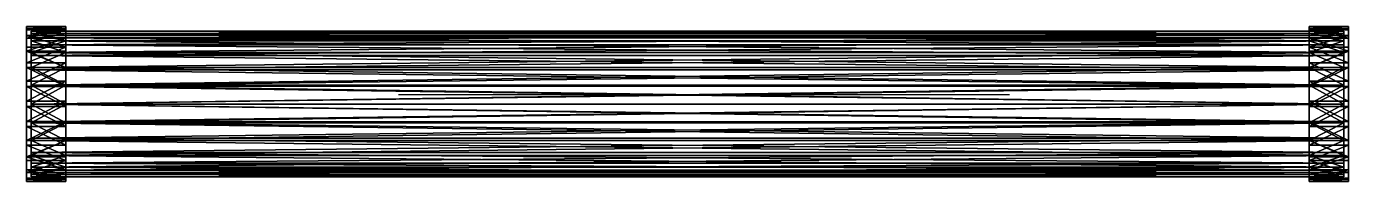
# Model space of a CAD drawing. Extents: x -725 to 725, y -125 to 45.
import ezdxf

# ---------------------------------------------------------------- set-up
doc = ezdxf.new("R2010")
doc.units = 0
doc.header["$MEASUREMENT"] = 0
doc.layers.get('0').update_dxf_attribs({"color": 13, "linetype": 'CONTINUOUS'})

# ---------------------------------------------------------------- blocks, each defined once
blk = doc.blocks.new('PVC_CAP_150MM')
for p, q in [((38, 90.2, 14.9), (-5, 90.2, 14.9)), ((38, 88.1, -7.2), (-5, 88.1, -7.2)), ((38, 86.5, 36.8), (-5, 86.5, 36.8)), ((38, 80.3, -28), (-5, 80.3, -28)), ((38, 77.3, 56.9), (-5, 77.3, 56.9)), ((38, 85.2, 11.9), (0, 85.2, 11.9)), ((38, 82.5, 32.6), (0, 82.5, 32.6)), ((38, 82.5, -8.8), (0, 82.5, -8.8)), ((38, 74.5, -28.1), (0, 74.5, -28.1)), ((38, 74.5, 51.9), (0, 74.5, 51.9)), ((38, 67.4, -46.1), (-5, 67.4, -46.1)), ((38, 63.2, 74.1), (-5, 63.2, 74.1)), ((38, 61.8, 68.5), (0, 61.8, 68.5)), ((38, 61.8, -44.7), (0, 61.8, -44.7)), ((38, 50.3, -60.2), (-5, 50.3, -60.2)), ((38, 45.2, 87), (-5, 45.2, 87)), ((38, 45.2, 81.2), (0, 45.2, 81.2)), ((38, 45.2, -57.4), (0, 45.2, -57.4)), ((38, 30.1, -69.4), (-5, 30.1, -69.4)), ((38, 24.4, 94.7), (-5, 24.4, 94.7)), ((38, 25.9, -65.4), (0, 25.9, -65.4)), ((38, 25.9, 89.2), (0, 25.9, 89.2)), ((38, 8.2, -73), (-5, 8.2, -73)), ((38, 2.3, 96.9), (-5, 2.3, 96.9)), ((38, 5.2, -68.1), (0, 5.2, -68.1)), ((38, 5.2, 91.9), (0, 5.2, 91.9)), ((38, -13.9, -70.9), (-5, -13.9, -70.9)), ((38, -19.6, 93.2), (-5, -19.6, 93.2)), ((38, -15.5, -65.4), (0, -15.5, -65.4)), ((38, -15.5, 89.2), (0, -15.5, 89.2)), ((38, -34.7, -63.1), (-5, -34.7, -63.1)), ((38, -39.8, 84), (-5, -39.8, 84)), ((38, -34.8, 81.2), (0, -34.8, 81.2)), ((38, -34.8, -57.4), (0, -34.8, -57.4)), ((38, -52.7, -50.3), (-5, -52.7, -50.3)), ((38, -56.9, 69.9), (-5, -56.9, 69.9)), ((38, -51.3, -44.7), (0, -51.3, -44.7)), ((38, -51.3, 68.5), (0, -51.3, 68.5)), ((38, -66.8, -33.1), (-5, -66.8, -33.1)), ((38, -69.8, 51.8), (-5, -69.8, 51.8)), ((38, -64, 51.9), (0, -64, 51.9)), ((38, -64, -28.1), (0, -64, -28.1)), ((38, -72, 32.6), (0, -72, 32.6)), ((38, -72, -8.8), (0, -72, -8.8)), ((38, -76, -12.9), (-5, -76, -12.9)), ((38, -77.6, 31), (-5, -77.6, 31)), ((38, -79.7, 8.9), (-5, -79.7, 8.9)), ((38, -74.8, 11.9), (0, -74.8, 11.9))]:
    blk.add_line(p, q)
at = {"extrusion": (-1, 0, 0)}
for centre, radius in [((-5.2, 11.9, 5), 85), ((-5.2, 11.9, -38), 85), ((-5.2, 11.9), 80), ((-5.2, 11.9, -38), 80)]:
    blk.add_circle(centre, radius, dxfattribs=at)
mesh = blk.add_polyface()
corners = [(-5, 90.2, 14.9), (38, 88.1, -7.2), (-5, 88.1, -7.2), (38, 90.2, 14.9)]
mesh.append_faces([[corners[k] for k in face] for face in [(0, 1, 2), (1, 0, 3)]], dxfattribs={"vtx0": -1})
mesh = blk.add_polyface()
corners = [(-5, 86.5, 36.8), (38, 90.2, 14.9), (-5, 90.2, 14.9), (38, 86.5, 36.8)]
mesh.append_faces([[corners[k] for k in face] for face in [(0, 1, 2), (1, 0, 3)]], dxfattribs={"vtx0": -1})
mesh = blk.add_polyface()
corners = [(-5, -77.6, 31), (-5, -76, -12.9), (-5, -79.7, 8.9), (-5, -69.8, 51.8), (-5, -66.8, -33.1), (-5, -56.9, 69.9), (-5, -52.7, -50.3), (-5, -39.8, 84), (-5, -34.7, -63.1), (-5, -19.6, 93.2), (-5, -13.9, -70.9), (-5, 2.3, 96.9), (-5, 8.2, -73), (-5, 24.4, 94.7), (-5, 30.1, -69.4), (-5, 45.2, 87), (-5, 50.3, -60.2), (-5, 63.2, 74.1), (-5, 67.4, -46.1), (-5, 77.3, 56.9), (-5, 80.3, -28), (-5, 86.5, 36.8), (-5, 88.1, -7.2), (-5, 90.2, 14.9)]
mesh.append_faces([[corners[k] for k in face] for face in [(0, 1, 2), (22, 21, 23)]], dxfattribs={"vtx0": -1})
mesh.append_faces([[corners[k] for k in face] for face in [(1, 3, 4), (4, 5, 6), (6, 7, 8), (8, 9, 10), (10, 11, 12), (12, 13, 14), (14, 15, 16), (16, 17, 18), (18, 19, 20), (20, 21, 22)]], dxfattribs={"vtx0": -1, "vtx1": -1})
mesh.append_faces([[corners[k] for k in face] for face in [(1, 0, 3), (4, 3, 5), (6, 5, 7), (8, 7, 9), (10, 9, 11), (12, 11, 13), (14, 13, 15), (16, 15, 17), (18, 17, 19), (20, 19, 21)]], dxfattribs={"vtx0": -1, "vtx2": -1})
mesh = blk.add_polyface()
corners = [(-5, 88.1, -7.2), (38, 80.3, -28), (-5, 80.3, -28), (38, 88.1, -7.2)]
mesh.append_faces([[corners[k] for k in face] for face in [(0, 1, 2), (1, 0, 3)]], dxfattribs={"vtx0": -1})
mesh = blk.add_polyface()
corners = [(38, -76, -12.9), (38, -72, -8.8), (38, -74.8, 11.9), (38, -66.8, -33.1), (38, -64, -28.1), (38, -52.7, -50.3), (38, -51.3, -44.7), (38, -34.7, -63.1), (38, -34.8, -57.4), (38, -15.5, -65.4), (38, -13.9, -70.9), (38, 5.2, -68.1), (38, 8.2, -73), (38, 25.9, -65.4), (38, 30.1, -69.4), (38, 45.2, -57.4), (38, 50.3, -60.2), (38, 61.8, -44.7), (38, 67.4, -46.1), (38, 74.5, -28.1), (38, 80.3, -28), (38, 82.5, -8.8), (38, 88.1, -7.2), (38, 85.2, 11.9), (38, 86.5, 36.8), (38, 90.2, 14.9), (38, -77.6, 31), (38, -79.7, 8.9), (38, -69.8, 51.8), (38, -72, 32.6), (38, -64, 51.9), (38, -56.9, 69.9), (38, -51.3, 68.5), (38, -39.8, 84), (38, -34.8, 81.2), (38, -19.6, 93.2), (38, -15.5, 89.2), (38, 2.3, 96.9), (38, 5.2, 91.9), (38, 24.4, 94.7), (38, 25.9, 89.2), (38, 45.2, 87), (38, 45.2, 81.2), (38, 63.2, 74.1), (38, 61.8, 68.5), (38, 74.5, 51.9), (38, 77.3, 56.9), (38, 82.5, 32.6)]
mesh.append_faces([[corners[k] for k in face] for face in [(24, 22, 25), (0, 26, 27)]], dxfattribs={"vtx0": -1})
mesh.append_faces([[corners[k] for k in face] for face in [(1, 3, 4), (4, 5, 6), (6, 7, 8), (8, 7, 9), (9, 10, 11), (11, 12, 13), (13, 14, 15), (15, 16, 17), (17, 18, 19), (19, 20, 21), (21, 22, 23), (26, 2, 28), (28, 30, 31), (31, 32, 33), (33, 34, 35), (35, 36, 37), (37, 38, 39), (39, 40, 41), (41, 42, 43), (43, 45, 46), (46, 47, 24)]], dxfattribs={"vtx0": -1, "vtx1": -1})
mesh.append_faces([[corners[k] for k in face] for face in [(23, 22, 24), (26, 0, 2)]], dxfattribs={"vtx0": -1, "vtx1": -1, "vtx2": -1})
mesh.append_faces([[corners[k] for k in face] for face in [(0, 1, 2), (1, 0, 3), (4, 3, 5), (6, 5, 7), (9, 7, 10), (11, 10, 12), (13, 12, 14), (15, 14, 16), (17, 16, 18), (19, 18, 20), (21, 20, 22), (28, 2, 29), (28, 29, 30), (31, 30, 32), (33, 32, 34), (35, 34, 36), (37, 36, 38), (39, 38, 40), (41, 40, 42), (43, 42, 44), (43, 44, 45), (46, 45, 47), (24, 47, 23)]], dxfattribs={"vtx0": -1, "vtx2": -1})
mesh = blk.add_polyface()
corners = [(-5, 77.3, 56.9), (38, 86.5, 36.8), (-5, 86.5, 36.8), (38, 77.3, 56.9)]
mesh.append_faces([[corners[k] for k in face] for face in [(0, 1, 2), (1, 0, 3)]], dxfattribs={"vtx0": -1})
mesh = blk.add_polyface()
corners = [(-5, 80.3, -28), (38, 67.4, -46.1), (-5, 67.4, -46.1), (38, 80.3, -28)]
mesh.append_faces([[corners[k] for k in face] for face in [(0, 1, 2), (1, 0, 3)]], dxfattribs={"vtx0": -1})
mesh = blk.add_polyface()
corners = [(-5, 63.2, 74.1), (38, 77.3, 56.9), (-5, 77.3, 56.9), (38, 63.2, 74.1)]
mesh.append_faces([[corners[k] for k in face] for face in [(0, 1, 2), (1, 0, 3)]], dxfattribs={"vtx0": -1})
mesh = blk.add_polyface()
corners = [(38, 82.5, 32.6), (0, 85.2, 11.9), (38, 85.2, 11.9), (0, 82.5, 32.6)]
mesh.append_faces([[corners[k] for k in face] for face in [(0, 1, 2), (1, 0, 3)]], dxfattribs={"vtx0": -1})
mesh = blk.add_polyface()
corners = [(38, 85.2, 11.9), (0, 82.5, -8.8), (38, 82.5, -8.8), (0, 85.2, 11.9)]
mesh.append_faces([[corners[k] for k in face] for face in [(0, 1, 2), (1, 0, 3)]], dxfattribs={"vtx0": -1})
mesh = blk.add_polyface()
corners = [(0, -72, -8.8), (0, -72, 32.6), (0, -74.8, 11.9), (0, -64, -28.1), (0, -64, 51.9), (0, -51.3, -44.7), (0, -51.3, 68.5), (0, -34.8, -57.4), (0, -34.8, 81.2), (0, -15.5, 89.2), (0, -15.5, -65.4), (0, 5.2, 91.9), (0, 5.2, -68.1), (0, 25.9, -65.4), (0, 25.9, 89.2), (0, 45.2, -57.4), (0, 45.2, 81.2), (0, 61.8, 68.5), (0, 61.8, -44.7), (0, 74.5, -28.1), (0, 74.5, 51.9), (0, 82.5, -8.8), (0, 82.5, 32.6), (0, 85.2, 11.9)]
mesh.append_faces([[corners[k] for k in face] for face in [(0, 1, 2), (22, 21, 23)]], dxfattribs={"vtx0": -1})
mesh.append_faces([[corners[k] for k in face] for face in [(1, 3, 4), (4, 5, 6), (6, 7, 8), (8, 7, 9), (9, 10, 11), (11, 13, 14), (14, 15, 16), (16, 15, 17), (17, 19, 20), (20, 21, 22)]], dxfattribs={"vtx0": -1, "vtx1": -1})
mesh.append_faces([[corners[k] for k in face] for face in [(1, 0, 3), (4, 3, 5), (6, 5, 7), (9, 7, 10), (11, 10, 12), (11, 12, 13), (14, 13, 15), (17, 15, 18), (17, 18, 19), (20, 19, 21)]], dxfattribs={"vtx0": -1, "vtx2": -1})
mesh = blk.add_polyface()
corners = [(38, 82.5, -8.8), (0, 74.5, -28.1), (38, 74.5, -28.1), (0, 82.5, -8.8)]
mesh.append_faces([[corners[k] for k in face] for face in [(0, 1, 2), (1, 0, 3)]], dxfattribs={"vtx0": -1})
mesh = blk.add_polyface()
corners = [(38, 74.5, 51.9), (0, 82.5, 32.6), (38, 82.5, 32.6), (0, 74.5, 51.9)]
mesh.append_faces([[corners[k] for k in face] for face in [(0, 1, 2), (1, 0, 3)]], dxfattribs={"vtx0": -1})
mesh = blk.add_polyface()
corners = [(38, 74.5, -28.1), (0, 61.8, -44.7), (38, 61.8, -44.7), (0, 74.5, -28.1)]
mesh.append_faces([[corners[k] for k in face] for face in [(0, 1, 2), (1, 0, 3)]], dxfattribs={"vtx0": -1})
mesh = blk.add_polyface()
corners = [(38, 61.8, 68.5), (0, 74.5, 51.9), (38, 74.5, 51.9), (0, 61.8, 68.5)]
mesh.append_faces([[corners[k] for k in face] for face in [(0, 1, 2), (1, 0, 3)]], dxfattribs={"vtx0": -1})
mesh = blk.add_polyface()
corners = [(38, 67.4, -46.1), (-5, 50.3, -60.2), (-5, 67.4, -46.1), (38, 50.3, -60.2)]
mesh.append_faces([[corners[k] for k in face] for face in [(0, 1, 2), (1, 0, 3)]], dxfattribs={"vtx0": -1})
mesh = blk.add_polyface()
corners = [(38, 45.2, 87), (-5, 63.2, 74.1), (-5, 45.2, 87), (38, 63.2, 74.1)]
mesh.append_faces([[corners[k] for k in face] for face in [(0, 1, 2), (1, 0, 3)]], dxfattribs={"vtx0": -1})
mesh = blk.add_polyface()
corners = [(38, 61.8, 68.5), (0, 45.2, 81.2), (0, 61.8, 68.5), (38, 45.2, 81.2)]
mesh.append_faces([[corners[k] for k in face] for face in [(0, 1, 2), (1, 0, 3)]], dxfattribs={"vtx0": -1})
mesh = blk.add_polyface()
corners = [(38, 45.2, -57.4), (0, 61.8, -44.7), (0, 45.2, -57.4), (38, 61.8, -44.7)]
mesh.append_faces([[corners[k] for k in face] for face in [(0, 1, 2), (1, 0, 3)]], dxfattribs={"vtx0": -1})
mesh = blk.add_polyface()
corners = [(38, 50.3, -60.2), (-5, 30.1, -69.4), (-5, 50.3, -60.2), (38, 30.1, -69.4)]
mesh.append_faces([[corners[k] for k in face] for face in [(0, 1, 2), (1, 0, 3)]], dxfattribs={"vtx0": -1})
mesh = blk.add_polyface()
corners = [(38, 24.4, 94.7), (-5, 45.2, 87), (-5, 24.4, 94.7), (38, 45.2, 87)]
mesh.append_faces([[corners[k] for k in face] for face in [(0, 1, 2), (1, 0, 3)]], dxfattribs={"vtx0": -1})
mesh = blk.add_polyface()
corners = [(38, 25.9, -65.4), (0, 45.2, -57.4), (0, 25.9, -65.4), (38, 45.2, -57.4)]
mesh.append_faces([[corners[k] for k in face] for face in [(0, 1, 2), (1, 0, 3)]], dxfattribs={"vtx0": -1})
mesh = blk.add_polyface()
corners = [(38, 45.2, 81.2), (0, 25.9, 89.2), (0, 45.2, 81.2), (38, 25.9, 89.2)]
mesh.append_faces([[corners[k] for k in face] for face in [(0, 1, 2), (1, 0, 3)]], dxfattribs={"vtx0": -1})
mesh = blk.add_polyface()
corners = [(38, 30.1, -69.4), (-5, 8.2, -73), (-5, 30.1, -69.4), (38, 8.2, -73)]
mesh.append_faces([[corners[k] for k in face] for face in [(0, 1, 2), (1, 0, 3)]], dxfattribs={"vtx0": -1})
mesh = blk.add_polyface()
corners = [(38, 2.3, 96.9), (-5, 24.4, 94.7), (-5, 2.3, 96.9), (38, 24.4, 94.7)]
mesh.append_faces([[corners[k] for k in face] for face in [(0, 1, 2), (1, 0, 3)]], dxfattribs={"vtx0": -1})
mesh = blk.add_polyface()
corners = [(38, 25.9, 89.2), (0, 5.2, 91.9), (0, 25.9, 89.2), (38, 5.2, 91.9)]
mesh.append_faces([[corners[k] for k in face] for face in [(0, 1, 2), (1, 0, 3)]], dxfattribs={"vtx0": -1})
mesh = blk.add_polyface()
corners = [(38, 5.2, -68.1), (0, 25.9, -65.4), (0, 5.2, -68.1), (38, 25.9, -65.4)]
mesh.append_faces([[corners[k] for k in face] for face in [(0, 1, 2), (1, 0, 3)]], dxfattribs={"vtx0": -1})
mesh = blk.add_polyface()
corners = [(38, 8.2, -73), (-5, -13.9, -70.9), (-5, 8.2, -73), (38, -13.9, -70.9)]
mesh.append_faces([[corners[k] for k in face] for face in [(0, 1, 2), (1, 0, 3)]], dxfattribs={"vtx0": -1})
mesh = blk.add_polyface()
corners = [(38, -19.6, 93.2), (-5, 2.3, 96.9), (-5, -19.6, 93.2), (38, 2.3, 96.9)]
mesh.append_faces([[corners[k] for k in face] for face in [(0, 1, 2), (1, 0, 3)]], dxfattribs={"vtx0": -1})
mesh = blk.add_polyface()
corners = [(38, -15.5, -65.4), (0, 5.2, -68.1), (0, -15.5, -65.4), (38, 5.2, -68.1)]
mesh.append_faces([[corners[k] for k in face] for face in [(0, 1, 2), (1, 0, 3)]], dxfattribs={"vtx0": -1})
mesh = blk.add_polyface()
corners = [(38, 5.2, 91.9), (0, -15.5, 89.2), (0, 5.2, 91.9), (38, -15.5, 89.2)]
mesh.append_faces([[corners[k] for k in face] for face in [(0, 1, 2), (1, 0, 3)]], dxfattribs={"vtx0": -1})
mesh = blk.add_polyface()
corners = [(38, -13.9, -70.9), (-5, -34.7, -63.1), (-5, -13.9, -70.9), (38, -34.7, -63.1)]
mesh.append_faces([[corners[k] for k in face] for face in [(0, 1, 2), (1, 0, 3)]], dxfattribs={"vtx0": -1})
mesh = blk.add_polyface()
corners = [(38, -39.8, 84), (-5, -19.6, 93.2), (-5, -39.8, 84), (38, -19.6, 93.2)]
mesh.append_faces([[corners[k] for k in face] for face in [(0, 1, 2), (1, 0, 3)]], dxfattribs={"vtx0": -1})
mesh = blk.add_polyface()
corners = [(38, -15.5, 89.2), (0, -34.8, 81.2), (0, -15.5, 89.2), (38, -34.8, 81.2)]
mesh.append_faces([[corners[k] for k in face] for face in [(0, 1, 2), (1, 0, 3)]], dxfattribs={"vtx0": -1})
mesh = blk.add_polyface()
corners = [(38, -34.8, -57.4), (0, -15.5, -65.4), (0, -34.8, -57.4), (38, -15.5, -65.4)]
mesh.append_faces([[corners[k] for k in face] for face in [(0, 1, 2), (1, 0, 3)]], dxfattribs={"vtx0": -1})
mesh = blk.add_polyface()
corners = [(38, -34.7, -63.1), (-5, -52.7, -50.3), (-5, -34.7, -63.1), (38, -52.7, -50.3)]
mesh.append_faces([[corners[k] for k in face] for face in [(0, 1, 2), (1, 0, 3)]], dxfattribs={"vtx0": -1})
mesh = blk.add_polyface()
corners = [(38, -56.9, 69.9), (-5, -39.8, 84), (-5, -56.9, 69.9), (38, -39.8, 84)]
mesh.append_faces([[corners[k] for k in face] for face in [(0, 1, 2), (1, 0, 3)]], dxfattribs={"vtx0": -1})
mesh = blk.add_polyface()
corners = [(38, -51.3, -44.7), (0, -34.8, -57.4), (0, -51.3, -44.7), (38, -34.8, -57.4)]
mesh.append_faces([[corners[k] for k in face] for face in [(0, 1, 2), (1, 0, 3)]], dxfattribs={"vtx0": -1})
mesh = blk.add_polyface()
corners = [(38, -34.8, 81.2), (0, -51.3, 68.5), (0, -34.8, 81.2), (38, -51.3, 68.5)]
mesh.append_faces([[corners[k] for k in face] for face in [(0, 1, 2), (1, 0, 3)]], dxfattribs={"vtx0": -1})
mesh = blk.add_polyface()
corners = [(38, -66.8, -33.1), (-5, -52.7, -50.3), (38, -52.7, -50.3), (-5, -66.8, -33.1)]
mesh.append_faces([[corners[k] for k in face] for face in [(0, 1, 2), (1, 0, 3)]], dxfattribs={"vtx0": -1})
mesh = blk.add_polyface()
corners = [(38, -56.9, 69.9), (-5, -69.8, 51.8), (38, -69.8, 51.8), (-5, -56.9, 69.9)]
mesh.append_faces([[corners[k] for k in face] for face in [(0, 1, 2), (1, 0, 3)]], dxfattribs={"vtx0": -1})
mesh = blk.add_polyface()
corners = [(0, -64, -28.1), (38, -51.3, -44.7), (0, -51.3, -44.7), (38, -64, -28.1)]
mesh.append_faces([[corners[k] for k in face] for face in [(0, 1, 2), (1, 0, 3)]], dxfattribs={"vtx0": -1})
mesh = blk.add_polyface()
corners = [(0, -51.3, 68.5), (38, -64, 51.9), (0, -64, 51.9), (38, -51.3, 68.5)]
mesh.append_faces([[corners[k] for k in face] for face in [(0, 1, 2), (1, 0, 3)]], dxfattribs={"vtx0": -1})
mesh = blk.add_polyface()
corners = [(38, -76, -12.9), (-5, -66.8, -33.1), (38, -66.8, -33.1), (-5, -76, -12.9)]
mesh.append_faces([[corners[k] for k in face] for face in [(0, 1, 2), (1, 0, 3)]], dxfattribs={"vtx0": -1})
mesh = blk.add_polyface()
corners = [(38, -69.8, 51.8), (-5, -77.6, 31), (38, -77.6, 31), (-5, -69.8, 51.8)]
mesh.append_faces([[corners[k] for k in face] for face in [(0, 1, 2), (1, 0, 3)]], dxfattribs={"vtx0": -1})
mesh = blk.add_polyface()
corners = [(0, -64, 51.9), (38, -72, 32.6), (0, -72, 32.6), (38, -64, 51.9)]
mesh.append_faces([[corners[k] for k in face] for face in [(0, 1, 2), (1, 0, 3)]], dxfattribs={"vtx0": -1})
mesh = blk.add_polyface()
corners = [(0, -72, -8.8), (38, -64, -28.1), (0, -64, -28.1), (38, -72, -8.8)]
mesh.append_faces([[corners[k] for k in face] for face in [(0, 1, 2), (1, 0, 3)]], dxfattribs={"vtx0": -1})
mesh = blk.add_polyface()
corners = [(0, -74.8, 11.9), (38, -72, -8.8), (0, -72, -8.8), (38, -74.8, 11.9)]
mesh.append_faces([[corners[k] for k in face] for face in [(0, 1, 2), (1, 0, 3)]], dxfattribs={"vtx0": -1})
mesh = blk.add_polyface()
corners = [(0, -72, 32.6), (38, -74.8, 11.9), (0, -74.8, 11.9), (38, -72, 32.6)]
mesh.append_faces([[corners[k] for k in face] for face in [(0, 1, 2), (1, 0, 3)]], dxfattribs={"vtx0": -1})
mesh = blk.add_polyface()
corners = [(38, -79.7, 8.9), (-5, -76, -12.9), (38, -76, -12.9), (-5, -79.7, 8.9)]
mesh.append_faces([[corners[k] for k in face] for face in [(0, 1, 2), (1, 0, 3)]], dxfattribs={"vtx0": -1})
mesh = blk.add_polyface()
corners = [(38, -77.6, 31), (-5, -79.7, 8.9), (38, -79.7, 8.9), (-5, -77.6, 31)]
mesh.append_faces([[corners[k] for k in face] for face in [(0, 1, 2), (1, 0, 3)]], dxfattribs={"vtx0": -1})
blk = doc.blocks.new('PVC_CAP_150MM_CROSSHAIR')
for p, q in [((0, 0), (-48.3, 62.9)), ((0, 0), (62.9, 48.3)), ((-62.9, -48.3), (0, 0)), ((48.3, -62.9), (0, 0))]:
    blk.add_line(p, q)
at = {"extrusion": (-1, 0, 0), "zscale": -1, "rotation": 90}
blk.add_blockref('PVC_CAP_150MM', (5.2, 0, 11.9), dxfattribs=at)

msp = doc.modelspace()

# ---------------------------------------------------------------- linework, layer by layer
for p, q in [((719.8, 40, -69.3), (-719.8, 40, -69.3)), ((719.8, 37.3, -48.6), (-719.8, 37.3, -48.6)), ((719.8, 37.3, -90), (-719.8, 37.3, -90)), ((719.8, 35, -69.3), (-719.8, 35, -69.3)), ((-719.8, 35, -69.3), (-719.8, -40, -69.3)), ((719.8, 32.4, -49.9), (-719.8, 32.4, -49.9)), ((719.8, 32.4, -88.7), (-719.8, 32.4, -88.7)), ((719.8, 29.3, -29.3), (-719.8, 29.3, -29.3)), ((719.8, 29.3, -109.3), (-719.8, 29.3, -109.3)), ((719.8, 35, -69.3), (719.8, -40, -69.3)), ((719.8, 25, -106.8), (-719.8, 25, -106.8)), ((719.8, 25, -31.8), (-719.8, 25, -31.8)), ((719.8, 16.6, -12.7), (-719.8, 16.6, -12.7)), ((719.8, 16.6, -125.9), (-719.8, 16.6, -125.9)), ((719.8, 13, -16.2), (-719.8, 13, -16.2)), ((719.8, 13, -122.3), (-719.8, 13, -122.3)), ((719.8, 0), (-719.8, 0)), ((719.8, 0, -138.6), (-719.8, 0, -138.6)), ((719.8, -2.5, -4.3), (-719.8, -2.5, -4.3)), ((719.8, -2.5, -134.2), (-719.8, -2.5, -134.2)), ((719.8, -19.3, 8), (-719.8, -19.3, 8)), ((719.8, -19.3, -146.6), (-719.8, -19.3, -146.6)), ((719.8, -20.6, 3.2), (-719.8, -20.6, 3.2)), ((719.8, -20.6, -141.7), (-719.8, -20.6, -141.7)), ((719.8, -40, -144.3), (-719.8, -40, -144.3)), ((719.8, -40, 10.7), (-719.8, -40, 10.7)), ((-719.8, -40, -69.3), (-719.8, -115, -69.3)), ((-719.8, -40, -69.3), (-719.8, -40, -144.3)), ((-719.8, -40, 5.7), (-719.8, -40, -69.3)), ((719.8, -40, 5.7), (-719.8, -40, 5.7)), ((719.8, -40, -149.3), (-719.8, -40, -149.3)), ((-316.8, -29.6, 9.4), (353.2, -29.6, 9.4)), ((719.8, -40, 5.7), (719.8, -40, -69.3)), ((719.8, -40, -69.3), (719.8, -115, -69.3)), ((719.8, -40, -69.3), (719.8, -40, -144.3)), ((719.8, -59.4, 3.2), (-719.8, -59.4, 3.2)), ((719.8, -59.4, -141.7), (-719.8, -59.4, -141.7)), ((719.8, -60.7, -146.6), (-719.8, -60.7, -146.6)), ((719.8, -60.7, 8), (-719.8, -60.7, 8)), ((719.8, -77.5, -4.3), (-719.8, -77.5, -4.3)), ((719.8, -77.5, -134.2), (-719.8, -77.5, -134.2)), ((719.8, -80, -138.6), (-719.8, -80, -138.6)), ((719.8, -80), (-719.8, -80)), ((719.8, -93, -122.3), (-719.8, -93, -122.3)), ((719.8, -93, -16.2), (-719.8, -93, -16.2)), ((719.8, -96.6, -125.9), (-719.8, -96.6, -125.9)), ((719.8, -96.6, -12.7), (-719.8, -96.6, -12.7)), ((719.8, -105, -106.8), (-719.8, -105, -106.8)), ((719.8, -105, -31.8), (-719.8, -105, -31.8)), ((719.8, -109.3, -29.3), (-719.8, -109.3, -29.3)), ((719.8, -109.3, -109.3), (-719.8, -109.3, -109.3)), ((719.8, -112.4, -88.7), (-719.8, -112.4, -88.7)), ((719.8, -112.4, -49.9), (-719.8, -112.4, -49.9)), ((719.8, -115, -69.3), (-719.8, -115, -69.3)), ((719.8, -117.3, -48.6), (-719.8, -117.3, -48.6)), ((719.8, -117.3, -90), (-719.8, -117.3, -90)), ((719.8, -120, -69.3), (-719.8, -120, -69.3))]:
    msp.add_line(p, q)
at = {"extrusion": (-1, 0, 0)}
for centre in [(40, -69.3, 719.8), (40, -69.3, -719.8)]:
    msp.add_circle(centre, 80, dxfattribs=at)
at = {"extrusion": (1, 0, 0)}
for centre, start, end in [((-40, -69.3, -719.8), 360, 90), ((-40, -69.3, -719.8), 270, 360), ((-40, -69.3, 719.8), 360, 90), ((-40, -69.3, 719.8), 270, 360), ((-40, -69.3, -719.8), 90, 180), ((-40, -69.3, -719.8), 180, 270), ((-40, -69.3, 719.8), 90, 180), ((-40, -69.3, 719.8), 180, 270)]:
    msp.add_arc(centre, 75, start, end, dxfattribs=at)

# ---------------------------------------------------------------- block references
at = {"extrusion": (-1, 0, 0), "zscale": -1, "rotation": 90.00000000000009}
msp.add_blockref('PVC_CAP_150MM_CROSSHAIR', (40, -69.3, 719.8), dxfattribs=at)
at = {"extrusion": (-1, 0, 0), "rotation": 90.00000000000009}
msp.add_blockref('PVC_CAP_150MM_CROSSHAIR', (40, -69.3, -719.8), dxfattribs=at)

# ---------------------------------------------------------------- meshes
mesh = msp.add_polyface()
corners = [(-719.8, -117.3, -48.6), (-719.8, -117.3, -90), (-719.8, -120, -69.3), (-719.8, -115, -69.3), (-719.8, -112.4, -49.9), (-719.8, -109.3, -29.3), (-719.8, -105, -31.8), (-719.8, -96.6, -12.7), (-719.8, -93, -16.2), (-719.8, -80), (-719.8, -77.5, -4.3), (-719.8, -60.7, 8), (-719.8, -59.4, 3.2), (-719.8, -40, 10.7), (-719.8, -40, 5.7), (-719.8, -19.3, 8), (-719.8, -20.6, 3.2), (-719.8, -2.5, -4.3), (-719.8, 0), (-719.8, 13, -16.2), (-719.8, 16.6, -12.7), (-719.8, 25, -31.8), (-719.8, 29.3, -29.3), (-719.8, 32.4, -49.9), (-719.8, 37.3, -48.6), (-719.8, 35, -69.3), (-719.8, -112.4, -88.7), (-719.8, -109.3, -109.3), (-719.8, -105, -106.8), (-719.8, -96.6, -125.9), (-719.8, -93, -122.3), (-719.8, -80, -138.6), (-719.8, -77.5, -134.2), (-719.8, -60.7, -146.6), (-719.8, -59.4, -141.7), (-719.8, -40, -149.3), (-719.8, -40, -144.3), (-719.8, -20.6, -141.7), (-719.8, -19.3, -146.6), (-719.8, -2.5, -134.2), (-719.8, 0, -138.6), (-719.8, 13, -122.3), (-719.8, 16.6, -125.9), (-719.8, 25, -106.8), (-719.8, 29.3, -109.3), (-719.8, 32.4, -88.7), (-719.8, 37.3, -90), (-719.8, 40, -69.3)]
mesh.append_faces([[corners[k] for k in face] for face in [(0, 1, 2), (46, 24, 47)]], dxfattribs={"vtx0": -1})
mesh.append_faces([[corners[k] for k in face] for face in [(3, 0, 4), (4, 5, 6), (6, 7, 8), (8, 9, 10), (10, 11, 12), (12, 13, 14), (14, 15, 16), (16, 15, 17), (17, 18, 19), (19, 20, 21), (21, 22, 23), (23, 24, 25), (1, 26, 27), (26, 1, 3), (27, 28, 29), (29, 30, 31), (31, 32, 33), (33, 34, 35), (35, 37, 38), (38, 39, 40), (40, 41, 42), (42, 43, 44), (44, 45, 46)]], dxfattribs={"vtx0": -1, "vtx1": -1})
mesh.append_faces([[corners[k] for k in face] for face in [(1, 0, 3), (46, 25, 24)]], dxfattribs={"vtx0": -1, "vtx1": -1, "vtx2": -1})
mesh.append_faces([[corners[k] for k in face] for face in [(4, 0, 5), (6, 5, 7), (8, 7, 9), (10, 9, 11), (12, 11, 13), (14, 13, 15), (17, 15, 18), (19, 18, 20), (21, 20, 22), (23, 22, 24), (27, 26, 28), (29, 28, 30), (31, 30, 32), (33, 32, 34), (35, 34, 36), (35, 36, 37), (38, 37, 39), (40, 39, 41), (42, 41, 43), (44, 43, 45), (46, 45, 25)]], dxfattribs={"vtx0": -1, "vtx2": -1})
mesh = msp.add_polyface()
corners = [(-719.8, 37.3, -48.6), (719.8, 40, -69.3), (-719.8, 40, -69.3), (719.8, 37.3, -48.6)]
mesh.append_faces([[corners[k] for k in face] for face in [(0, 1, 2), (1, 0, 3)]], dxfattribs={"vtx0": -1})
mesh = msp.add_polyface()
corners = [(-719.8, 40, -69.3), (719.8, 37.3, -90), (-719.8, 37.3, -90), (719.8, 40, -69.3)]
mesh.append_faces([[corners[k] for k in face] for face in [(0, 1, 2), (1, 0, 3)]], dxfattribs={"vtx0": -1})
mesh = msp.add_polyface()
corners = [(-719.8, 29.3, -29.3), (719.8, 37.3, -48.6), (-719.8, 37.3, -48.6), (719.8, 29.3, -29.3)]
mesh.append_faces([[corners[k] for k in face] for face in [(0, 1, 2), (1, 0, 3)]], dxfattribs={"vtx0": -1})
mesh = msp.add_polyface()
corners = [(-719.8, 37.3, -90), (719.8, 29.3, -109.3), (-719.8, 29.3, -109.3), (719.8, 37.3, -90)]
mesh.append_faces([[corners[k] for k in face] for face in [(0, 1, 2), (1, 0, 3)]], dxfattribs={"vtx0": -1})
mesh = msp.add_polyface()
corners = [(719.8, 35, -69.3), (-719.8, 32.4, -88.7), (719.8, 32.4, -88.7), (-719.8, 35, -69.3)]
mesh.append_faces([[corners[k] for k in face] for face in [(0, 1, 2), (1, 0, 3)]], dxfattribs={"vtx0": -1})
mesh = msp.add_polyface()
corners = [(719.8, 32.4, -49.9), (-719.8, 35, -69.3), (719.8, 35, -69.3), (-719.8, 32.4, -49.9)]
mesh.append_faces([[corners[k] for k in face] for face in [(0, 1, 2), (1, 0, 3)]], dxfattribs={"vtx0": -1})
mesh = msp.add_polyface()
corners = [(719.8, 32.4, -88.7), (-719.8, 25, -106.8), (719.8, 25, -106.8), (-719.8, 32.4, -88.7)]
mesh.append_faces([[corners[k] for k in face] for face in [(0, 1, 2), (1, 0, 3)]], dxfattribs={"vtx0": -1})
mesh = msp.add_polyface()
corners = [(719.8, 25, -31.8), (-719.8, 32.4, -49.9), (719.8, 32.4, -49.9), (-719.8, 25, -31.8)]
mesh.append_faces([[corners[k] for k in face] for face in [(0, 1, 2), (1, 0, 3)]], dxfattribs={"vtx0": -1})
mesh = msp.add_polyface()
corners = [(-719.8, 29.3, -109.3), (719.8, 16.6, -125.9), (-719.8, 16.6, -125.9), (719.8, 29.3, -109.3)]
mesh.append_faces([[corners[k] for k in face] for face in [(0, 1, 2), (1, 0, 3)]], dxfattribs={"vtx0": -1})
mesh = msp.add_polyface()
corners = [(-719.8, 16.6, -12.7), (719.8, 29.3, -29.3), (-719.8, 29.3, -29.3), (719.8, 16.6, -12.7)]
mesh.append_faces([[corners[k] for k in face] for face in [(0, 1, 2), (1, 0, 3)]], dxfattribs={"vtx0": -1})
mesh = msp.add_polyface()
corners = [(719.8, -117.3, -90), (719.8, -117.3, -48.6), (719.8, -120, -69.3), (719.8, -115, -69.3), (719.8, -112.4, -88.7), (719.8, -109.3, -109.3), (719.8, -105, -106.8), (719.8, -96.6, -125.9), (719.8, -93, -122.3), (719.8, -80, -138.6), (719.8, -77.5, -134.2), (719.8, -60.7, -146.6), (719.8, -59.4, -141.7), (719.8, -40, -149.3), (719.8, -40, -144.3), (719.8, -19.3, -146.6), (719.8, -20.6, -141.7), (719.8, -2.5, -134.2), (719.8, 0, -138.6), (719.8, 13, -122.3), (719.8, 16.6, -125.9), (719.8, 25, -106.8), (719.8, 29.3, -109.3), (719.8, 32.4, -88.7), (719.8, 37.3, -90), (719.8, 35, -69.3), (719.8, -112.4, -49.9), (719.8, -109.3, -29.3), (719.8, -105, -31.8), (719.8, -96.6, -12.7), (719.8, -93, -16.2), (719.8, -80), (719.8, -77.5, -4.3), (719.8, -60.7, 8), (719.8, -59.4, 3.2), (719.8, -40, 10.7), (719.8, -40, 5.7), (719.8, -20.6, 3.2), (719.8, -19.3, 8), (719.8, -2.5, -4.3), (719.8, 0), (719.8, 13, -16.2), (719.8, 16.6, -12.7), (719.8, 25, -31.8), (719.8, 29.3, -29.3), (719.8, 32.4, -49.9), (719.8, 37.3, -48.6), (719.8, 40, -69.3)]
mesh.append_faces([[corners[k] for k in face] for face in [(0, 1, 2), (46, 24, 47)]], dxfattribs={"vtx0": -1})
mesh.append_faces([[corners[k] for k in face] for face in [(3, 0, 4), (4, 5, 6), (6, 7, 8), (8, 9, 10), (10, 11, 12), (12, 13, 14), (14, 15, 16), (16, 15, 17), (17, 18, 19), (19, 20, 21), (21, 22, 23), (23, 24, 25), (1, 26, 27), (26, 1, 3), (27, 28, 29), (29, 30, 31), (31, 32, 33), (33, 34, 35), (35, 37, 38), (38, 39, 40), (40, 41, 42), (42, 43, 44), (44, 45, 46)]], dxfattribs={"vtx0": -1, "vtx1": -1})
mesh.append_faces([[corners[k] for k in face] for face in [(1, 0, 3), (46, 25, 24)]], dxfattribs={"vtx0": -1, "vtx1": -1, "vtx2": -1})
mesh.append_faces([[corners[k] for k in face] for face in [(4, 0, 5), (6, 5, 7), (8, 7, 9), (10, 9, 11), (12, 11, 13), (14, 13, 15), (17, 15, 18), (19, 18, 20), (21, 20, 22), (23, 22, 24), (27, 26, 28), (29, 28, 30), (31, 30, 32), (33, 32, 34), (35, 34, 36), (35, 36, 37), (38, 37, 39), (40, 39, 41), (42, 41, 43), (44, 43, 45), (46, 45, 25)]], dxfattribs={"vtx0": -1, "vtx2": -1})
mesh = msp.add_polyface()
corners = [(719.8, 25, -106.8), (-719.8, 13, -122.3), (719.8, 13, -122.3), (-719.8, 25, -106.8)]
mesh.append_faces([[corners[k] for k in face] for face in [(0, 1, 2), (1, 0, 3)]], dxfattribs={"vtx0": -1})
mesh = msp.add_polyface()
corners = [(719.8, 13, -16.2), (-719.8, 25, -31.8), (719.8, 25, -31.8), (-719.8, 13, -16.2)]
mesh.append_faces([[corners[k] for k in face] for face in [(0, 1, 2), (1, 0, 3)]], dxfattribs={"vtx0": -1})
mesh = msp.add_polyface()
corners = [(719.8, 16.6, -125.9), (-719.8, 0, -138.6), (-719.8, 16.6, -125.9), (719.8, 0, -138.6)]
mesh.append_faces([[corners[k] for k in face] for face in [(0, 1, 2), (1, 0, 3)]], dxfattribs={"vtx0": -1})
mesh = msp.add_polyface()
corners = [(719.8, 0), (-719.8, 16.6, -12.7), (-719.8, 0), (719.8, 16.6, -12.7)]
mesh.append_faces([[corners[k] for k in face] for face in [(0, 1, 2), (1, 0, 3)]], dxfattribs={"vtx0": -1})
mesh = msp.add_polyface()
corners = [(719.8, 13, -16.2), (-719.8, -2.5, -4.3), (-719.8, 13, -16.2), (719.8, -2.5, -4.3)]
mesh.append_faces([[corners[k] for k in face] for face in [(0, 1, 2), (1, 0, 3)]], dxfattribs={"vtx0": -1})
mesh = msp.add_polyface()
corners = [(719.8, -2.5, -134.2), (-719.8, 13, -122.3), (-719.8, -2.5, -134.2), (719.8, 13, -122.3)]
mesh.append_faces([[corners[k] for k in face] for face in [(0, 1, 2), (1, 0, 3)]], dxfattribs={"vtx0": -1})
mesh = msp.add_polyface()
corners = [(719.8, 0, -138.6), (-719.8, -19.3, -146.6), (-719.8, 0, -138.6), (719.8, -19.3, -146.6)]
mesh.append_faces([[corners[k] for k in face] for face in [(0, 1, 2), (1, 0, 3)]], dxfattribs={"vtx0": -1})
mesh = msp.add_polyface()
corners = [(719.8, -19.3, 8), (-719.8, 0), (-719.8, -19.3, 8), (719.8, 0)]
mesh.append_faces([[corners[k] for k in face] for face in [(0, 1, 2), (1, 0, 3)]], dxfattribs={"vtx0": -1})
mesh = msp.add_polyface()
corners = [(719.8, -20.6, -141.7), (-719.8, -2.5, -134.2), (-719.8, -20.6, -141.7), (719.8, -2.5, -134.2)]
mesh.append_faces([[corners[k] for k in face] for face in [(0, 1, 2), (1, 0, 3)]], dxfattribs={"vtx0": -1})
mesh = msp.add_polyface()
corners = [(719.8, -2.5, -4.3), (-719.8, -20.6, 3.2), (-719.8, -2.5, -4.3), (719.8, -20.6, 3.2)]
mesh.append_faces([[corners[k] for k in face] for face in [(0, 1, 2), (1, 0, 3)]], dxfattribs={"vtx0": -1})
mesh = msp.add_polyface()
corners = [(719.8, -19.3, -146.6), (-719.8, -40, -149.3), (-719.8, -19.3, -146.6), (719.8, -40, -149.3)]
mesh.append_faces([[corners[k] for k in face] for face in [(0, 1, 2), (1, 0, 3)]], dxfattribs={"vtx0": -1})
mesh = msp.add_polyface()
corners = [(719.8, -40, 10.7), (-719.8, -19.3, 8), (-719.8, -40, 10.7), (719.8, -19.3, 8)]
mesh.append_faces([[corners[k] for k in face] for face in [(0, 1, 2), (1, 0, 3)]], dxfattribs={"vtx0": -1})
mesh = msp.add_polyface()
corners = [(719.8, -20.6, 3.2), (-719.8, -40, 5.7), (-719.8, -20.6, 3.2), (719.8, -40, 5.7)]
mesh.append_faces([[corners[k] for k in face] for face in [(0, 1, 2), (1, 0, 3)]], dxfattribs={"vtx0": -1})
mesh = msp.add_polyface()
corners = [(719.8, -40, -144.3), (-719.8, -20.6, -141.7), (-719.8, -40, -144.3), (719.8, -20.6, -141.7)]
mesh.append_faces([[corners[k] for k in face] for face in [(0, 1, 2), (1, 0, 3)]], dxfattribs={"vtx0": -1})
mesh = msp.add_polyface()
corners = [(719.8, -59.4, -141.7), (-719.8, -40, -144.3), (-719.8, -59.4, -141.7), (719.8, -40, -144.3)]
mesh.append_faces([[corners[k] for k in face] for face in [(0, 1, 2), (1, 0, 3)]], dxfattribs={"vtx0": -1})
mesh = msp.add_polyface()
corners = [(719.8, -40, -149.3), (-719.8, -60.7, -146.6), (-719.8, -40, -149.3), (719.8, -60.7, -146.6)]
mesh.append_faces([[corners[k] for k in face] for face in [(0, 1, 2), (1, 0, 3)]], dxfattribs={"vtx0": -1})
mesh = msp.add_polyface()
corners = [(719.8, -60.7, 8), (-719.8, -40, 10.7), (-719.8, -60.7, 8), (719.8, -40, 10.7)]
mesh.append_faces([[corners[k] for k in face] for face in [(0, 1, 2), (1, 0, 3)]], dxfattribs={"vtx0": -1})
mesh = msp.add_polyface()
corners = [(719.8, -40, 5.7), (-719.8, -59.4, 3.2), (-719.8, -40, 5.7), (719.8, -59.4, 3.2)]
mesh.append_faces([[corners[k] for k in face] for face in [(0, 1, 2), (1, 0, 3)]], dxfattribs={"vtx0": -1})
mesh = msp.add_polyface()
corners = [(719.8, -59.4, 3.2), (-719.8, -77.5, -4.3), (-719.8, -59.4, 3.2), (719.8, -77.5, -4.3)]
mesh.append_faces([[corners[k] for k in face] for face in [(0, 1, 2), (1, 0, 3)]], dxfattribs={"vtx0": -1})
mesh = msp.add_polyface()
corners = [(719.8, -77.5, -134.2), (-719.8, -59.4, -141.7), (-719.8, -77.5, -134.2), (719.8, -59.4, -141.7)]
mesh.append_faces([[corners[k] for k in face] for face in [(0, 1, 2), (1, 0, 3)]], dxfattribs={"vtx0": -1})
mesh = msp.add_polyface()
corners = [(719.8, -80), (-719.8, -60.7, 8), (-719.8, -80), (719.8, -60.7, 8)]
mesh.append_faces([[corners[k] for k in face] for face in [(0, 1, 2), (1, 0, 3)]], dxfattribs={"vtx0": -1})
mesh = msp.add_polyface()
corners = [(719.8, -60.7, -146.6), (-719.8, -80, -138.6), (-719.8, -60.7, -146.6), (719.8, -80, -138.6)]
mesh.append_faces([[corners[k] for k in face] for face in [(0, 1, 2), (1, 0, 3)]], dxfattribs={"vtx0": -1})
mesh = msp.add_polyface()
corners = [(719.8, -93, -122.3), (-719.8, -77.5, -134.2), (-719.8, -93, -122.3), (719.8, -77.5, -134.2)]
mesh.append_faces([[corners[k] for k in face] for face in [(0, 1, 2), (1, 0, 3)]], dxfattribs={"vtx0": -1})
mesh = msp.add_polyface()
corners = [(719.8, -77.5, -4.3), (-719.8, -93, -16.2), (-719.8, -77.5, -4.3), (719.8, -93, -16.2)]
mesh.append_faces([[corners[k] for k in face] for face in [(0, 1, 2), (1, 0, 3)]], dxfattribs={"vtx0": -1})
mesh = msp.add_polyface()
corners = [(719.8, -96.6, -12.7), (-719.8, -80), (-719.8, -96.6, -12.7), (719.8, -80)]
mesh.append_faces([[corners[k] for k in face] for face in [(0, 1, 2), (1, 0, 3)]], dxfattribs={"vtx0": -1})
mesh = msp.add_polyface()
corners = [(719.8, -80, -138.6), (-719.8, -96.6, -125.9), (-719.8, -80, -138.6), (719.8, -96.6, -125.9)]
mesh.append_faces([[corners[k] for k in face] for face in [(0, 1, 2), (1, 0, 3)]], dxfattribs={"vtx0": -1})
mesh = msp.add_polyface()
corners = [(-719.8, -93, -16.2), (719.8, -105, -31.8), (-719.8, -105, -31.8), (719.8, -93, -16.2)]
mesh.append_faces([[corners[k] for k in face] for face in [(0, 1, 2), (1, 0, 3)]], dxfattribs={"vtx0": -1})
mesh = msp.add_polyface()
corners = [(-719.8, -105, -106.8), (719.8, -93, -122.3), (-719.8, -93, -122.3), (719.8, -105, -106.8)]
mesh.append_faces([[corners[k] for k in face] for face in [(0, 1, 2), (1, 0, 3)]], dxfattribs={"vtx0": -1})
mesh = msp.add_polyface()
corners = [(719.8, -109.3, -109.3), (-719.8, -96.6, -125.9), (719.8, -96.6, -125.9), (-719.8, -109.3, -109.3)]
mesh.append_faces([[corners[k] for k in face] for face in [(0, 1, 2), (1, 0, 3)]], dxfattribs={"vtx0": -1})
mesh = msp.add_polyface()
corners = [(719.8, -96.6, -12.7), (-719.8, -109.3, -29.3), (719.8, -109.3, -29.3), (-719.8, -96.6, -12.7)]
mesh.append_faces([[corners[k] for k in face] for face in [(0, 1, 2), (1, 0, 3)]], dxfattribs={"vtx0": -1})
mesh = msp.add_polyface()
corners = [(-719.8, -112.4, -88.7), (719.8, -105, -106.8), (-719.8, -105, -106.8), (719.8, -112.4, -88.7)]
mesh.append_faces([[corners[k] for k in face] for face in [(0, 1, 2), (1, 0, 3)]], dxfattribs={"vtx0": -1})
mesh = msp.add_polyface()
corners = [(-719.8, -105, -31.8), (719.8, -112.4, -49.9), (-719.8, -112.4, -49.9), (719.8, -105, -31.8)]
mesh.append_faces([[corners[k] for k in face] for face in [(0, 1, 2), (1, 0, 3)]], dxfattribs={"vtx0": -1})
mesh = msp.add_polyface()
corners = [(719.8, -117.3, -90), (-719.8, -109.3, -109.3), (719.8, -109.3, -109.3), (-719.8, -117.3, -90)]
mesh.append_faces([[corners[k] for k in face] for face in [(0, 1, 2), (1, 0, 3)]], dxfattribs={"vtx0": -1})
mesh = msp.add_polyface()
corners = [(719.8, -109.3, -29.3), (-719.8, -117.3, -48.6), (719.8, -117.3, -48.6), (-719.8, -109.3, -29.3)]
mesh.append_faces([[corners[k] for k in face] for face in [(0, 1, 2), (1, 0, 3)]], dxfattribs={"vtx0": -1})
mesh = msp.add_polyface()
corners = [(-719.8, -112.4, -49.9), (719.8, -115, -69.3), (-719.8, -115, -69.3), (719.8, -112.4, -49.9)]
mesh.append_faces([[corners[k] for k in face] for face in [(0, 1, 2), (1, 0, 3)]], dxfattribs={"vtx0": -1})
mesh = msp.add_polyface()
corners = [(-719.8, -115, -69.3), (719.8, -112.4, -88.7), (-719.8, -112.4, -88.7), (719.8, -115, -69.3)]
mesh.append_faces([[corners[k] for k in face] for face in [(0, 1, 2), (1, 0, 3)]], dxfattribs={"vtx0": -1})
mesh = msp.add_polyface()
corners = [(719.8, -117.3, -48.6), (-719.8, -120, -69.3), (719.8, -120, -69.3), (-719.8, -117.3, -48.6)]
mesh.append_faces([[corners[k] for k in face] for face in [(0, 1, 2), (1, 0, 3)]], dxfattribs={"vtx0": -1})
mesh = msp.add_polyface()
corners = [(719.8, -120, -69.3), (-719.8, -117.3, -90), (719.8, -117.3, -90), (-719.8, -120, -69.3)]
mesh.append_faces([[corners[k] for k in face] for face in [(0, 1, 2), (1, 0, 3)]], dxfattribs={"vtx0": -1})

doc.saveas('drawing.dxf')
